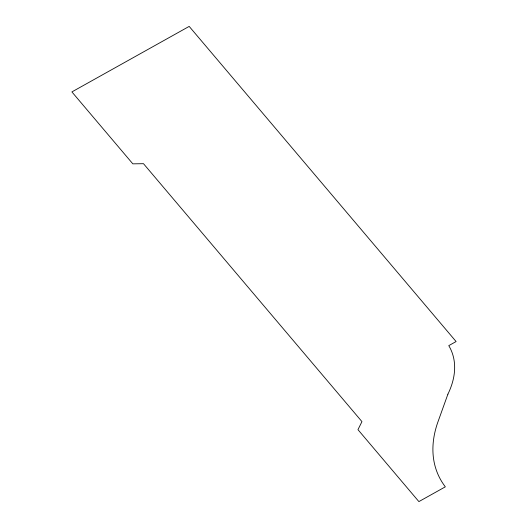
<?xml version="1.0" encoding="UTF-8"?>
<svg xmlns="http://www.w3.org/2000/svg" width="528" height="528" viewBox="0 0 528 528"><rect width="100%" height="100%" fill="white"/><g stroke="black" fill="none" stroke-linecap="round" stroke-linejoin="round"><path stroke-width="0.79" d="M447.902 394.165L437.468 423.232A169.706 100.228 -23 0 0 445.328 486.829L418.889 501.6L357.964 429.66L361.957 421.628L143.497 163.693L132.832 163.845L71.9 91.912L189.182 26.4L456.1 341.55L448.767 345.642A116.701 68.924 -23 0 1 447.902 394.165"/></g></svg>
